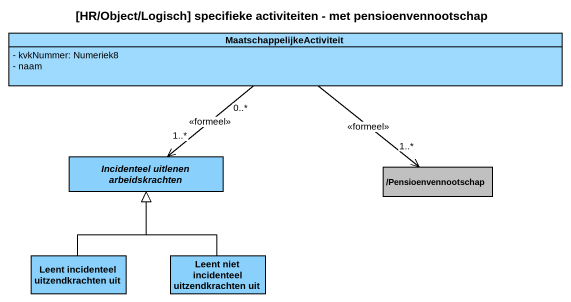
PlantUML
@startuml
title [HR/Object/Logisch] specifieke activiteiten - met pensioenvennootschap
hide circle
hide empty members
skinparam classAttributeIconSize 0
class MaatschappelijkeActiviteit #9EDAFD {
  - kvkNummer: Numeriek8
  - naam
}
abstract class "Incidenteel uitlenen arbeidskrachten" as Incidenteel_uitlenen #89D1FC
class "/Pensioenvennootschap" as Pensioenvennootschap #C0C0C0
class "Leent incidenteel uitzendkrachten uit" as Leent_incidenteel #89D1FC
class "Leent niet incidenteel uitzendkrachten uit" as Leent_niet_incidenteel #89D1FC
MaatschappelijkeActiviteit --> "1..*" Pensioenvennootschap : <<formeel>>
Incidenteel_uitlenen "1..*" <-up- "0..*" MaatschappelijkeActiviteit : <<formeel>>
Leent_incidenteel -up-|> Incidenteel_uitlenen
Leent_niet_incidenteel -up-|> Incidenteel_uitlenen
@enduml
